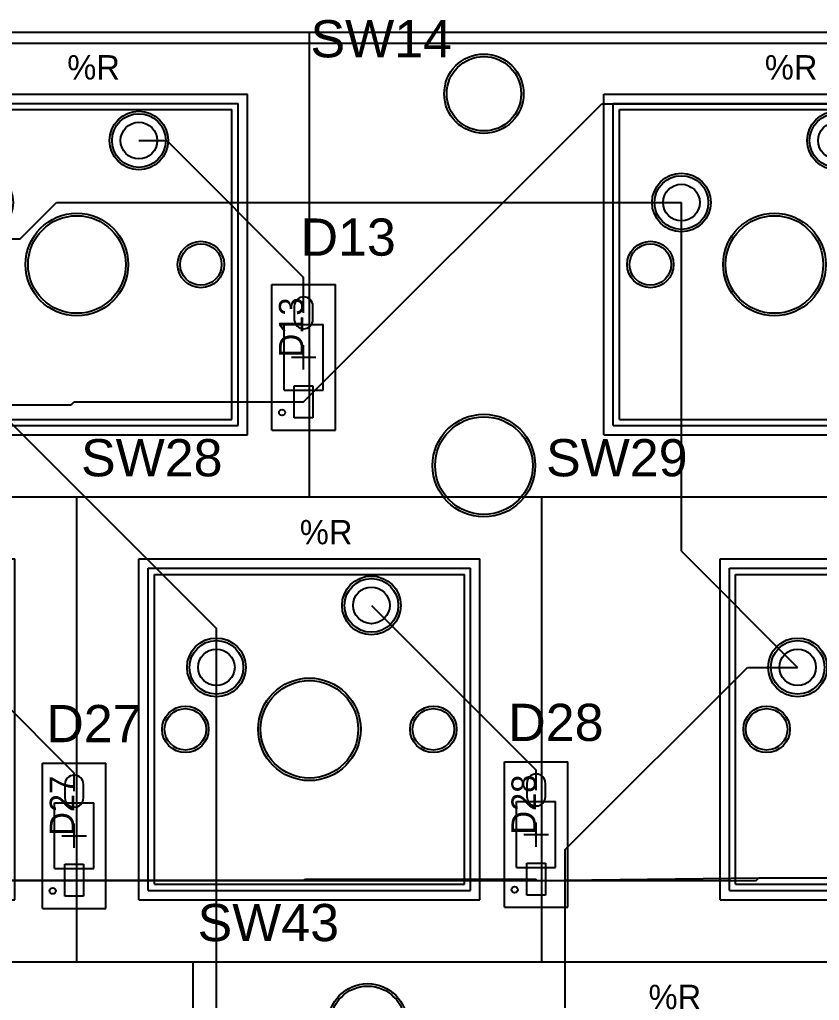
# Model space of a CAD drawing. Header units: millimetres. Extents: x 0 to 306, y 0 to 140.
# Drawn here: x 236.56 to 269.32, y 56.58 to 96.77 of the extents above; entities that cross this region are included whole.
import ezdxf

# ---------------------------------------------------------------- set-up
doc = ezdxf.new("R2010")
doc.units = ezdxf.units.MM
for name, color, linetype in [('BottomLayer', 5, 'Continuous'), ('BottomSolder', 6, 'Continuous'), ('Mechanical16', 56, 'Continuous'), ('Mechanical2', 216, 'Continuous'), ('Mechanical3', 76, 'Continuous'), ('Mechanical4', 56, 'Continuous'), ('Mechanical5', 56, 'Continuous'), ('Mechanical6', 56, 'Continuous'), ('MultiLayer', 9, 'Continuous'), ('PadHoleLayer', 156, 'Continuous'), ('TopLayer', 1, 'Continuous'), ('TopOverlay', 2, 'Continuous'), ('TopPaste', 8, 'Continuous'), ('TopSolder', 216, 'Continuous')]:
    doc.layers.add(name, color=color, linetype=linetype)
doc.styles.add('Arial', font='arial.ttf', dxfattribs={"height": 0.2})

# ---------------------------------------------------------------- blocks, each defined once
blk = doc.blocks.new('SW_C______MX_2_00__PCB_28')
at = {"layer": 'BottomLayer'}
for centre, radius in [((-14.44, 1.92), 1.525), ((9.36, 1.92), 1.525), ((0, 0), 1.1), ((-6.35, -2.54), 1.1), ((-2.54, -5.08), 2), ((-7.62, -5.08), 0.85), ((2.54, -5.08), 0.85), ((-14.44, -13.32), 2), ((9.36, -13.32), 2)]:
    blk.add_circle(centre, radius, dxfattribs=at)
at = {"layer": 'BottomSolder'}
for centre, radius in [((-14.44, 1.92), 1.627), ((9.36, 1.92), 1.627), ((0, 0), 1.202), ((-6.35, -2.54), 1.202), ((-2.54, -5.08), 2.102), ((-7.62, -5.08), 0.952), ((2.54, -5.08), 0.952), ((-14.44, -13.32), 2.102), ((9.36, -13.32), 2.102)]:
    blk.add_circle(centre, radius, dxfattribs=at)
at = {"layer": 'Mechanical2'}
for p, q in [((-21.59, -14.605), (-21.59, 4.445)), ((-21.59, 4.445), (16.51, 4.445)), ((16.51, -14.605), (16.51, 4.445)), ((-21.59, -14.605), (16.51, -14.605))]:
    blk.add_line(p, q, dxfattribs=at)
at = {"layer": 'Mechanical4'}
for p, q in [((-9.14, 1.52), (4.06, 1.52)), ((-9.14, -11.68), (-9.14, 1.52)), ((4.06, -11.68), (4.06, 1.52)), ((-9.14, -11.68), (4.06, -11.68))]:
    blk.add_line(p, q, dxfattribs=at)
at = {"layer": 'Mechanical6'}
for p, q in [((-8.89, -11.43), (-8.89, 1.27)), ((-8.89, 1.27), (3.81, 1.27)), ((3.81, -11.43), (3.81, 1.27)), ((-8.89, -11.43), (3.81, -11.43))]:
    blk.add_line(p, q, dxfattribs=at)
at = {"layer": 'MultiLayer'}
for centre, radius in [((-14.44, 1.92), 1.525), ((9.36, 1.92), 1.525), ((0, 0), 1.1), ((-6.35, -2.54), 1.1), ((-2.54, -5.08), 2), ((-7.62, -5.08), 0.85), ((2.54, -5.08), 0.85), ((-14.44, -13.32), 2), ((9.36, -13.32), 2)]:
    blk.add_circle(centre, radius, dxfattribs=at)
at = {"layer": 'PadHoleLayer'}
for centre, radius in [((-14.44, 1.92), 1.525), ((9.36, 1.92), 1.525), ((0, 0), 0.75), ((-6.35, -2.54), 0.75), ((-2.54, -5.08), 2), ((-7.62, -5.08), 0.85), ((2.54, -5.08), 0.85), ((-14.44, -13.32), 2), ((9.36, -13.32), 2)]:
    blk.add_circle(centre, radius, dxfattribs=at)
at = {"layer": 'TopLayer'}
for centre, radius in [((-14.44, 1.92), 1.525), ((9.36, 1.92), 1.525), ((0, 0), 1.1), ((-6.35, -2.54), 1.1), ((-2.54, -5.08), 2), ((-7.62, -5.08), 0.85), ((2.54, -5.08), 0.85), ((-14.44, -13.32), 2), ((9.36, -13.32), 2)]:
    blk.add_circle(centre, radius, dxfattribs=at)
at = {"layer": 'TopOverlay'}
for p, q in [((-9.525, -12.065), (-9.525, 1.905)), ((-9.525, 1.905), (4.445, 1.905)), ((4.445, -12.065), (4.445, 1.905)), ((-9.525, -12.065), (4.445, -12.065))]:
    blk.add_line(p, q, dxfattribs=at)
at = {"layer": 'TopSolder'}
for centre, radius in [((-14.44, 1.92), 1.627), ((9.36, 1.92), 1.627), ((0, 0), 1.202), ((-6.35, -2.54), 1.202), ((-2.54, -5.08), 2.102), ((-7.62, -5.08), 0.952), ((2.54, -5.08), 0.952), ((-14.44, -13.32), 2.102), ((9.36, -13.32), 2.102)]:
    blk.add_circle(centre, radius, dxfattribs=at)
at = {"layer": 'Mechanical6'}
blk.add_text('%R', height=1, dxfattribs=at).set_placement((-2.933, 2.501))
blk = doc.blocks.new('SW_C______MX_1_00__PCB_29')
at = {"layer": 'BottomLayer'}
for centre, radius in [((0, 0), 1.1), ((-6.35, -2.54), 1.1), ((-2.54, -5.08), 2), ((-7.62, -5.08), 0.85), ((2.54, -5.08), 0.85)]:
    blk.add_circle(centre, radius, dxfattribs=at)
at = {"layer": 'BottomSolder'}
for centre, radius in [((0, 0), 1.202), ((-6.35, -2.54), 1.202), ((-2.54, -5.08), 2.102), ((-7.62, -5.08), 0.952), ((2.54, -5.08), 0.952)]:
    blk.add_circle(centre, radius, dxfattribs=at)
at = {"layer": 'Mechanical2'}
for p, q in [((-12.065, 4.445), (6.985, 4.445)), ((-12.065, -14.605), (-12.065, 4.445)), ((6.985, -14.605), (6.985, 4.445)), ((-12.065, -14.605), (6.985, -14.605))]:
    blk.add_line(p, q, dxfattribs=at)
at = {"layer": 'Mechanical4'}
for p, q in [((-9.14, -11.68), (-9.14, 1.52)), ((-9.14, 1.52), (4.06, 1.52)), ((4.06, -11.68), (4.06, 1.52)), ((-9.14, -11.68), (4.06, -11.68))]:
    blk.add_line(p, q, dxfattribs=at)
at = {"layer": 'Mechanical6'}
for p, q in [((-8.89, 1.27), (3.81, 1.27)), ((-8.89, -11.43), (-8.89, 1.27)), ((3.81, -11.43), (3.81, 1.27)), ((-8.89, -11.43), (3.81, -11.43))]:
    blk.add_line(p, q, dxfattribs=at)
at = {"layer": 'MultiLayer'}
for centre, radius in [((0, 0), 1.1), ((-6.35, -2.54), 1.1), ((-2.54, -5.08), 2), ((-7.62, -5.08), 0.85), ((2.54, -5.08), 0.85)]:
    blk.add_circle(centre, radius, dxfattribs=at)
at = {"layer": 'PadHoleLayer'}
for centre, radius in [((0, 0), 0.75), ((-6.35, -2.54), 0.75), ((-2.54, -5.08), 2), ((-7.62, -5.08), 0.85), ((2.54, -5.08), 0.85)]:
    blk.add_circle(centre, radius, dxfattribs=at)
at = {"layer": 'TopLayer'}
for centre, radius in [((0, 0), 1.1), ((-6.35, -2.54), 1.1), ((-2.54, -5.08), 2), ((-7.62, -5.08), 0.85), ((2.54, -5.08), 0.85)]:
    blk.add_circle(centre, radius, dxfattribs=at)
at = {"layer": 'TopOverlay'}
for p, q in [((-9.525, 1.905), (4.445, 1.905)), ((-9.525, -12.065), (-9.525, 1.905)), ((4.445, -12.065), (4.445, 1.905)), ((-9.525, -12.065), (4.445, -12.065))]:
    blk.add_line(p, q, dxfattribs=at)
at = {"layer": 'TopSolder'}
for centre, radius in [((0, 0), 1.202), ((-6.35, -2.54), 1.202), ((-2.54, -5.08), 2.102), ((-7.62, -5.08), 0.952), ((2.54, -5.08), 0.952)]:
    blk.add_circle(centre, radius, dxfattribs=at)
at = {"layer": 'Mechanical6'}
blk.add_text('%R', height=1, dxfattribs=at).set_placement((-2.933, 2.501))
blk = doc.blocks.new('SW_C______MX_1_50__PCB_42')
at = {"layer": 'BottomLayer'}
for centre, radius in [((0, 0), 1.1), ((-6.35, -2.54), 1.1), ((-2.54, -5.08), 2), ((-7.62, -5.08), 0.85), ((2.54, -5.08), 0.85)]:
    blk.add_circle(centre, radius, dxfattribs=at)
at = {"layer": 'BottomSolder'}
for centre, radius in [((0, 0), 1.202), ((-6.35, -2.54), 1.202), ((-2.54, -5.08), 2.102), ((-7.62, -5.08), 0.952), ((2.54, -5.08), 0.952)]:
    blk.add_circle(centre, radius, dxfattribs=at)
at = {"layer": 'Mechanical2'}
for p, q in [((-16.827, 4.445), (11.748, 4.445)), ((-16.827, -14.605), (-16.827, 4.445)), ((11.748, -14.605), (11.748, 4.445)), ((-16.827, -14.605), (11.748, -14.605))]:
    blk.add_line(p, q, dxfattribs=at)
at = {"layer": 'Mechanical4'}
for p, q in [((-9.14, -11.68), (-9.14, 1.52)), ((-9.14, 1.52), (4.06, 1.52)), ((4.06, -11.68), (4.06, 1.52)), ((-9.14, -11.68), (4.06, -11.68))]:
    blk.add_line(p, q, dxfattribs=at)
at = {"layer": 'Mechanical6'}
for p, q in [((-8.89, 1.27), (3.81, 1.27)), ((-8.89, -11.43), (-8.89, 1.27)), ((3.81, -11.43), (3.81, 1.27)), ((-8.89, -11.43), (3.81, -11.43))]:
    blk.add_line(p, q, dxfattribs=at)
at = {"layer": 'MultiLayer'}
for centre, radius in [((0, 0), 1.1), ((-6.35, -2.54), 1.1), ((-2.54, -5.08), 2), ((-7.62, -5.08), 0.85), ((2.54, -5.08), 0.85)]:
    blk.add_circle(centre, radius, dxfattribs=at)
at = {"layer": 'PadHoleLayer'}
for centre, radius in [((0, 0), 0.75), ((-6.35, -2.54), 0.75), ((-2.54, -5.08), 2), ((-7.62, -5.08), 0.85), ((2.54, -5.08), 0.85)]:
    blk.add_circle(centre, radius, dxfattribs=at)
at = {"layer": 'TopLayer'}
for centre, radius in [((0, 0), 1.1), ((-6.35, -2.54), 1.1), ((-2.54, -5.08), 2), ((-7.62, -5.08), 0.85), ((2.54, -5.08), 0.85)]:
    blk.add_circle(centre, radius, dxfattribs=at)
at = {"layer": 'TopOverlay'}
for p, q in [((-9.525, 1.905), (4.445, 1.905)), ((-9.525, -12.065), (-9.525, 1.905)), ((4.445, -12.065), (4.445, 1.905)), ((-9.525, -12.065), (4.445, -12.065))]:
    blk.add_line(p, q, dxfattribs=at)
at = {"layer": 'TopSolder'}
for centre, radius in [((0, 0), 1.202), ((-6.35, -2.54), 1.202), ((-2.54, -5.08), 2.102), ((-7.62, -5.08), 0.952), ((2.54, -5.08), 0.952)]:
    blk.add_circle(centre, radius, dxfattribs=at)
at = {"layer": 'Mechanical6'}
blk.add_text('%R', height=1, dxfattribs=at).set_placement((-2.933, 2.501))
blk = doc.blocks.new('SW_C______MX_1_00__PCB_43')
at = {"layer": 'BottomLayer'}
for centre, radius in [((0, 0), 1.1), ((-6.35, -2.54), 1.1), ((-2.54, -5.08), 2), ((-7.62, -5.08), 0.85), ((2.54, -5.08), 0.85)]:
    blk.add_circle(centre, radius, dxfattribs=at)
at = {"layer": 'BottomSolder'}
for centre, radius in [((0, 0), 1.202), ((-6.35, -2.54), 1.202), ((-2.54, -5.08), 2.102), ((-7.62, -5.08), 0.952), ((2.54, -5.08), 0.952)]:
    blk.add_circle(centre, radius, dxfattribs=at)
at = {"layer": 'Mechanical2'}
for p, q in [((-12.065, 4.445), (6.985, 4.445)), ((-12.065, -14.605), (-12.065, 4.445)), ((6.985, -14.605), (6.985, 4.445)), ((-12.065, -14.605), (6.985, -14.605))]:
    blk.add_line(p, q, dxfattribs=at)
at = {"layer": 'Mechanical4'}
for p, q in [((-9.14, -11.68), (-9.14, 1.52)), ((-9.14, 1.52), (4.06, 1.52)), ((4.06, -11.68), (4.06, 1.52)), ((-9.14, -11.68), (4.06, -11.68))]:
    blk.add_line(p, q, dxfattribs=at)
at = {"layer": 'Mechanical6'}
for p, q in [((-8.89, 1.27), (3.81, 1.27)), ((-8.89, -11.43), (-8.89, 1.27)), ((3.81, -11.43), (3.81, 1.27)), ((-8.89, -11.43), (3.81, -11.43))]:
    blk.add_line(p, q, dxfattribs=at)
at = {"layer": 'MultiLayer'}
for centre, radius in [((0, 0), 1.1), ((-6.35, -2.54), 1.1), ((-2.54, -5.08), 2), ((-7.62, -5.08), 0.85), ((2.54, -5.08), 0.85)]:
    blk.add_circle(centre, radius, dxfattribs=at)
at = {"layer": 'PadHoleLayer'}
for centre, radius in [((0, 0), 0.75), ((-6.35, -2.54), 0.75), ((-2.54, -5.08), 2), ((-7.62, -5.08), 0.85), ((2.54, -5.08), 0.85)]:
    blk.add_circle(centre, radius, dxfattribs=at)
at = {"layer": 'TopLayer'}
for centre, radius in [((0, 0), 1.1), ((-6.35, -2.54), 1.1), ((-2.54, -5.08), 2), ((-7.62, -5.08), 0.85), ((2.54, -5.08), 0.85)]:
    blk.add_circle(centre, radius, dxfattribs=at)
at = {"layer": 'TopOverlay'}
for p, q in [((-9.525, 1.905), (4.445, 1.905)), ((-9.525, -12.065), (-9.525, 1.905)), ((4.445, -12.065), (4.445, 1.905)), ((-9.525, -12.065), (4.445, -12.065))]:
    blk.add_line(p, q, dxfattribs=at)
at = {"layer": 'TopSolder'}
for centre, radius in [((0, 0), 1.202), ((-6.35, -2.54), 1.202), ((-2.54, -5.08), 2.102), ((-7.62, -5.08), 0.952), ((2.54, -5.08), 0.952)]:
    blk.add_circle(centre, radius, dxfattribs=at)
at = {"layer": 'Mechanical6'}
blk.add_text('%R', height=1, dxfattribs=at).set_placement((-2.933, 2.501))
blk = doc.blocks.new('SW_C______MX_1_00__PCB_44')
at = {"layer": 'BottomLayer'}
for centre, radius in [((0, 0), 1.1), ((-6.35, -2.54), 1.1), ((-2.54, -5.08), 2), ((-7.62, -5.08), 0.85), ((2.54, -5.08), 0.85)]:
    blk.add_circle(centre, radius, dxfattribs=at)
at = {"layer": 'BottomSolder'}
for centre, radius in [((0, 0), 1.202), ((-6.35, -2.54), 1.202), ((-2.54, -5.08), 2.102), ((-7.62, -5.08), 0.952), ((2.54, -5.08), 0.952)]:
    blk.add_circle(centre, radius, dxfattribs=at)
at = {"layer": 'Mechanical2'}
for p, q in [((-12.065, 4.445), (6.985, 4.445)), ((-12.065, -14.605), (-12.065, 4.445)), ((6.985, -14.605), (6.985, 4.445)), ((-12.065, -14.605), (6.985, -14.605))]:
    blk.add_line(p, q, dxfattribs=at)
at = {"layer": 'Mechanical4'}
for p, q in [((-9.14, -11.68), (-9.14, 1.52)), ((-9.14, 1.52), (4.06, 1.52)), ((4.06, -11.68), (4.06, 1.52)), ((-9.14, -11.68), (4.06, -11.68))]:
    blk.add_line(p, q, dxfattribs=at)
at = {"layer": 'Mechanical6'}
for p, q in [((-8.89, 1.27), (3.81, 1.27)), ((-8.89, -11.43), (-8.89, 1.27)), ((3.81, -11.43), (3.81, 1.27)), ((-8.89, -11.43), (3.81, -11.43))]:
    blk.add_line(p, q, dxfattribs=at)
at = {"layer": 'MultiLayer'}
for centre, radius in [((0, 0), 1.1), ((-6.35, -2.54), 1.1), ((-2.54, -5.08), 2), ((-7.62, -5.08), 0.85), ((2.54, -5.08), 0.85)]:
    blk.add_circle(centre, radius, dxfattribs=at)
at = {"layer": 'PadHoleLayer'}
for centre, radius in [((0, 0), 0.75), ((-6.35, -2.54), 0.75), ((-2.54, -5.08), 2), ((-7.62, -5.08), 0.85), ((2.54, -5.08), 0.85)]:
    blk.add_circle(centre, radius, dxfattribs=at)
at = {"layer": 'TopLayer'}
for centre, radius in [((0, 0), 1.1), ((-6.35, -2.54), 1.1), ((-2.54, -5.08), 2), ((-7.62, -5.08), 0.85), ((2.54, -5.08), 0.85)]:
    blk.add_circle(centre, radius, dxfattribs=at)
at = {"layer": 'TopOverlay'}
for p, q in [((-9.525, 1.905), (4.445, 1.905)), ((-9.525, -12.065), (-9.525, 1.905)), ((4.445, -12.065), (4.445, 1.905)), ((-9.525, -12.065), (4.445, -12.065))]:
    blk.add_line(p, q, dxfattribs=at)
at = {"layer": 'TopSolder'}
for centre, radius in [((0, 0), 1.202), ((-6.35, -2.54), 1.202), ((-2.54, -5.08), 2.102), ((-7.62, -5.08), 0.952), ((2.54, -5.08), 0.952)]:
    blk.add_circle(centre, radius, dxfattribs=at)
at = {"layer": 'Mechanical6'}
blk.add_text('%R', height=1, dxfattribs=at).set_placement((-2.933, 2.501))
blk = doc.blocks.new('SW_C______MX_2_00__PCB_57')
at = {"layer": 'BottomLayer'}
for centre, radius in [((-14.44, 1.92), 1.525), ((9.36, 1.92), 1.525), ((0, 0), 1.1), ((-6.35, -2.54), 1.1), ((-2.54, -5.08), 2), ((-7.62, -5.08), 0.85), ((2.54, -5.08), 0.85), ((-14.44, -13.32), 2), ((9.36, -13.32), 2)]:
    blk.add_circle(centre, radius, dxfattribs=at)
at = {"layer": 'BottomSolder'}
for centre, radius in [((-14.44, 1.92), 1.627), ((9.36, 1.92), 1.627), ((0, 0), 1.202), ((-6.35, -2.54), 1.202), ((-2.54, -5.08), 2.102), ((-7.62, -5.08), 0.952), ((2.54, -5.08), 0.952), ((-14.44, -13.32), 2.102), ((9.36, -13.32), 2.102)]:
    blk.add_circle(centre, radius, dxfattribs=at)
at = {"layer": 'Mechanical2'}
for p, q in [((-21.59, 4.445), (16.51, 4.445)), ((-21.59, -14.605), (-21.59, 4.445)), ((16.51, -14.605), (16.51, 4.445)), ((-21.59, -14.605), (16.51, -14.605))]:
    blk.add_line(p, q, dxfattribs=at)
at = {"layer": 'Mechanical4'}
for p, q in [((-9.14, -11.68), (-9.14, 1.52)), ((-9.14, 1.52), (4.06, 1.52)), ((4.06, -11.68), (4.06, 1.52)), ((-9.14, -11.68), (4.06, -11.68))]:
    blk.add_line(p, q, dxfattribs=at)
at = {"layer": 'Mechanical6'}
for p, q in [((-8.89, 1.27), (3.81, 1.27)), ((-8.89, -11.43), (-8.89, 1.27)), ((3.81, -11.43), (3.81, 1.27)), ((-8.89, -11.43), (3.81, -11.43))]:
    blk.add_line(p, q, dxfattribs=at)
at = {"layer": 'MultiLayer'}
for centre, radius in [((-14.44, 1.92), 1.525), ((9.36, 1.92), 1.525), ((0, 0), 1.1), ((-6.35, -2.54), 1.1), ((-2.54, -5.08), 2), ((-7.62, -5.08), 0.85), ((2.54, -5.08), 0.85), ((-14.44, -13.32), 2), ((9.36, -13.32), 2)]:
    blk.add_circle(centre, radius, dxfattribs=at)
at = {"layer": 'PadHoleLayer'}
for centre, radius in [((-14.44, 1.92), 1.525), ((9.36, 1.92), 1.525), ((0, 0), 0.75), ((-6.35, -2.54), 0.75), ((-2.54, -5.08), 2), ((-7.62, -5.08), 0.85), ((2.54, -5.08), 0.85), ((-14.44, -13.32), 2), ((9.36, -13.32), 2)]:
    blk.add_circle(centre, radius, dxfattribs=at)
at = {"layer": 'TopLayer'}
for centre, radius in [((-14.44, 1.92), 1.525), ((9.36, 1.92), 1.525), ((0, 0), 1.1), ((-6.35, -2.54), 1.1), ((-2.54, -5.08), 2), ((-7.62, -5.08), 0.85), ((2.54, -5.08), 0.85), ((-14.44, -13.32), 2), ((9.36, -13.32), 2)]:
    blk.add_circle(centre, radius, dxfattribs=at)
at = {"layer": 'TopOverlay'}
for p, q in [((-9.525, 1.905), (4.445, 1.905)), ((-9.525, -12.065), (-9.525, 1.905)), ((4.445, -12.065), (4.445, 1.905)), ((-9.525, -12.065), (4.445, -12.065))]:
    blk.add_line(p, q, dxfattribs=at)
at = {"layer": 'TopSolder'}
for centre, radius in [((-14.44, 1.92), 1.627), ((9.36, 1.92), 1.627), ((0, 0), 1.202), ((-6.35, -2.54), 1.202), ((-2.54, -5.08), 2.102), ((-7.62, -5.08), 0.952), ((2.54, -5.08), 0.952), ((-14.44, -13.32), 2.102), ((9.36, -13.32), 2.102)]:
    blk.add_circle(centre, radius, dxfattribs=at)
at = {"layer": 'Mechanical6'}
blk.add_text('%R', height=1, dxfattribs=at).set_placement((-2.933, 2.501))
blk = doc.blocks.new('SW_C______MX_1_00__PCB_58')
at = {"layer": 'BottomLayer'}
for centre, radius in [((0, 0), 1.1), ((-6.35, -2.54), 1.1), ((-2.54, -5.08), 2), ((-7.62, -5.08), 0.85), ((2.54, -5.08), 0.85)]:
    blk.add_circle(centre, radius, dxfattribs=at)
at = {"layer": 'BottomSolder'}
for centre, radius in [((0, 0), 1.202), ((-6.35, -2.54), 1.202), ((-2.54, -5.08), 2.102), ((-7.62, -5.08), 0.952), ((2.54, -5.08), 0.952)]:
    blk.add_circle(centre, radius, dxfattribs=at)
at = {"layer": 'Mechanical2'}
for p, q in [((-12.065, -14.605), (-12.065, 4.445)), ((-12.065, 4.445), (6.985, 4.445)), ((6.985, -14.605), (6.985, 4.445)), ((-12.065, -14.605), (6.985, -14.605))]:
    blk.add_line(p, q, dxfattribs=at)
at = {"layer": 'Mechanical4'}
for p, q in [((-9.14, 1.52), (4.06, 1.52)), ((-9.14, -11.68), (-9.14, 1.52)), ((4.06, -11.68), (4.06, 1.52)), ((-9.14, -11.68), (4.06, -11.68))]:
    blk.add_line(p, q, dxfattribs=at)
at = {"layer": 'Mechanical6'}
for p, q in [((-8.89, -11.43), (-8.89, 1.27)), ((-8.89, 1.27), (3.81, 1.27)), ((3.81, -11.43), (3.81, 1.27)), ((-8.89, -11.43), (3.81, -11.43))]:
    blk.add_line(p, q, dxfattribs=at)
at = {"layer": 'MultiLayer'}
for centre, radius in [((0, 0), 1.1), ((-6.35, -2.54), 1.1), ((-2.54, -5.08), 2), ((-7.62, -5.08), 0.85), ((2.54, -5.08), 0.85)]:
    blk.add_circle(centre, radius, dxfattribs=at)
at = {"layer": 'PadHoleLayer'}
for centre, radius in [((0, 0), 0.75), ((-6.35, -2.54), 0.75), ((-2.54, -5.08), 2), ((-7.62, -5.08), 0.85), ((2.54, -5.08), 0.85)]:
    blk.add_circle(centre, radius, dxfattribs=at)
at = {"layer": 'TopLayer'}
for centre, radius in [((0, 0), 1.1), ((-6.35, -2.54), 1.1), ((-2.54, -5.08), 2), ((-7.62, -5.08), 0.85), ((2.54, -5.08), 0.85)]:
    blk.add_circle(centre, radius, dxfattribs=at)
at = {"layer": 'TopOverlay'}
for p, q in [((-9.525, -12.065), (-9.525, 1.905)), ((-9.525, 1.905), (4.445, 1.905)), ((4.445, -12.065), (4.445, 1.905)), ((-9.525, -12.065), (4.445, -12.065))]:
    blk.add_line(p, q, dxfattribs=at)
at = {"layer": 'TopSolder'}
for centre, radius in [((0, 0), 1.202), ((-6.35, -2.54), 1.202), ((-2.54, -5.08), 2.102), ((-7.62, -5.08), 0.952), ((2.54, -5.08), 0.952)]:
    blk.add_circle(centre, radius, dxfattribs=at)
at = {"layer": 'Mechanical6'}
blk.add_text('%R', height=1, dxfattribs=at).set_placement((-2.933, 2.501))
blk = doc.blocks.new('FP_SOD_123_IPC_A_120')
at = {"layer": 'Mechanical16'}
for p, q in [((0, 0.5), (0, -0.5)), ((-0.5, 0), (0.5, 0))]:
    blk.add_line(p, q, dxfattribs=at)
at = {"layer": 'Mechanical2'}
for p, q in [((-1.35, 0.8), (1.35, 0.8)), ((-1.35, 0.8), (-1.35, -0.8)), ((1.35, 0.8), (1.35, -0.8)), ((-1.35, -0.8), (1.35, -0.8))]:
    blk.add_line(p, q, dxfattribs=at)
at = {"layer": 'Mechanical3'}
for p, q in [((-2.979, 1.3), (2.979, 1.3)), ((-2.979, 1.3), (-2.979, -1.3)), ((2.979, 1.3), (2.979, -1.3)), ((-2.979, -1.3), (2.979, -1.3))]:
    blk.add_line(p, q, dxfattribs=at)
at = {"layer": 'Mechanical5'}
for p, q in [((-2.979, 1.3), (2.979, 1.3)), ((-2.979, 1.3), (-2.979, -1.3)), ((2.979, 1.3), (2.979, -1.3)), ((-2.979, -1.3), (2.979, -1.3))]:
    blk.add_line(p, q, dxfattribs=at)
at = {"layer": 'TopLayer'}
for p, q in [((-2.479, 0.381), (-1.171, 0.381)), ((-2.479, -0.381), (-2.479, 0.381)), ((-1.171, 0.381), (-1.171, -0.381)), ((2.098, 0.381), (1.552, 0.381)), ((-1.171, -0.381), (-2.479, -0.381)), ((1.552, -0.381), (2.098, -0.381))]:
    blk.add_line(p, q, dxfattribs=at)
for centre, start, end in [((1.552, 0), 90, 270), ((2.098, 0), 270, 90)]:
    blk.add_arc(centre, 0.381, start, end, dxfattribs=at)
at = {"layer": 'TopOverlay'}
for p, q in [((-1.35, 0.8), (-1.35, 0.72)), ((-1.35, 0.8), (1.35, 0.8)), ((1.35, 0.8), (1.35, 0.72)), ((-1.35, -0.72), (-1.35, -0.8)), ((-1.35, -0.8), (1.35, -0.8)), ((1.35, -0.72), (1.35, -0.8))]:
    blk.add_line(p, q, dxfattribs=at)
blk.add_circle((-2.261, 0.881), 0.125, dxfattribs=at)
at = {"layer": 'TopPaste'}
for p, q in [((-2.479, 0.381), (-1.171, 0.381)), ((-2.479, -0.381), (-2.479, 0.381)), ((-1.171, 0.381), (-1.171, -0.381)), ((2.098, 0.381), (1.552, 0.381)), ((-1.171, -0.381), (-2.479, -0.381)), ((1.552, -0.381), (2.098, -0.381))]:
    blk.add_line(p, q, dxfattribs=at)
for centre, start, end in [((1.552, 0), 90, 270), ((2.098, 0), 270, 90)]:
    blk.add_arc(centre, 0.381, start, end, dxfattribs=at)
at = {"layer": 'TopSolder'}
for p, q in [((-2.479, 0.381), (-1.171, 0.381)), ((-2.479, -0.381), (-2.479, 0.381)), ((-1.171, 0.381), (-1.171, -0.381)), ((2.098, 0.381), (1.552, 0.381)), ((-1.171, -0.381), (-2.479, -0.381)), ((1.552, -0.381), (2.098, -0.381))]:
    blk.add_line(p, q, dxfattribs=at)
for centre, start, end in [((1.552, 0), 90, 270), ((2.098, 0), 270, 90)]:
    blk.add_arc(centre, 0.381, start, end, dxfattribs=at)
at = {"layer": 'Mechanical5'}
blk.add_text('D28', height=1, dxfattribs=at).set_placement((0, 0.011))
blk = doc.blocks.new('FP_SOD_123_IPC_A_121')
at = {"layer": 'Mechanical16'}
for p, q in [((0, 0.5), (0, -0.5)), ((-0.5, 0), (0.5, 0))]:
    blk.add_line(p, q, dxfattribs=at)
at = {"layer": 'Mechanical2'}
for p, q in [((-1.35, 0.8), (1.35, 0.8)), ((-1.35, 0.8), (-1.35, -0.8)), ((1.35, 0.8), (1.35, -0.8)), ((-1.35, -0.8), (1.35, -0.8))]:
    blk.add_line(p, q, dxfattribs=at)
at = {"layer": 'Mechanical3'}
for p, q in [((-2.979, 1.3), (2.979, 1.3)), ((-2.979, 1.3), (-2.979, -1.3)), ((2.979, 1.3), (2.979, -1.3)), ((-2.979, -1.3), (2.979, -1.3))]:
    blk.add_line(p, q, dxfattribs=at)
at = {"layer": 'Mechanical5'}
for p, q in [((-2.979, 1.3), (2.979, 1.3)), ((-2.979, 1.3), (-2.979, -1.3)), ((2.979, 1.3), (2.979, -1.3)), ((-2.979, -1.3), (2.979, -1.3))]:
    blk.add_line(p, q, dxfattribs=at)
at = {"layer": 'TopLayer'}
for p, q in [((-2.479, 0.381), (-1.171, 0.381)), ((-2.479, -0.381), (-2.479, 0.381)), ((-1.171, 0.381), (-1.171, -0.381)), ((2.098, 0.381), (1.552, 0.381)), ((-1.171, -0.381), (-2.479, -0.381)), ((1.552, -0.381), (2.098, -0.381))]:
    blk.add_line(p, q, dxfattribs=at)
for centre, start, end in [((1.552, 0), 90, 270), ((2.098, 0), 270, 90)]:
    blk.add_arc(centre, 0.381, start, end, dxfattribs=at)
at = {"layer": 'TopOverlay'}
for p, q in [((-1.35, 0.8), (-1.35, 0.72)), ((-1.35, 0.8), (1.35, 0.8)), ((1.35, 0.8), (1.35, 0.72)), ((-1.35, -0.72), (-1.35, -0.8)), ((-1.35, -0.8), (1.35, -0.8)), ((1.35, -0.72), (1.35, -0.8))]:
    blk.add_line(p, q, dxfattribs=at)
blk.add_circle((-2.261, 0.881), 0.125, dxfattribs=at)
at = {"layer": 'TopPaste'}
for p, q in [((-2.479, 0.381), (-1.171, 0.381)), ((-2.479, -0.381), (-2.479, 0.381)), ((-1.171, 0.381), (-1.171, -0.381)), ((2.098, 0.381), (1.552, 0.381)), ((-1.171, -0.381), (-2.479, -0.381)), ((1.552, -0.381), (2.098, -0.381))]:
    blk.add_line(p, q, dxfattribs=at)
for centre, start, end in [((1.552, 0), 90, 270), ((2.098, 0), 270, 90)]:
    blk.add_arc(centre, 0.381, start, end, dxfattribs=at)
at = {"layer": 'TopSolder'}
for p, q in [((-2.479, 0.381), (-1.171, 0.381)), ((-2.479, -0.381), (-2.479, 0.381)), ((-1.171, 0.381), (-1.171, -0.381)), ((2.098, 0.381), (1.552, 0.381)), ((-1.171, -0.381), (-2.479, -0.381)), ((1.552, -0.381), (2.098, -0.381))]:
    blk.add_line(p, q, dxfattribs=at)
for centre, start, end in [((1.552, 0), 90, 270), ((2.098, 0), 270, 90)]:
    blk.add_arc(centre, 0.381, start, end, dxfattribs=at)
at = {"layer": 'Mechanical5'}
blk.add_text('D27', height=1, dxfattribs=at).set_placement((0, 0))
blk = doc.blocks.new('FP_SOD_123_IPC_A_135')
at = {"layer": 'Mechanical16'}
for p, q in [((0, 0.5), (0, -0.5)), ((-0.5, 0), (0.5, 0))]:
    blk.add_line(p, q, dxfattribs=at)
at = {"layer": 'Mechanical2'}
for p, q in [((-1.35, 0.8), (-1.35, -0.8)), ((-1.35, 0.8), (1.35, 0.8)), ((1.35, 0.8), (1.35, -0.8)), ((-1.35, -0.8), (1.35, -0.8))]:
    blk.add_line(p, q, dxfattribs=at)
at = {"layer": 'Mechanical3'}
for p, q in [((-2.979, 1.3), (-2.979, -1.3)), ((-2.979, 1.3), (2.979, 1.3)), ((2.979, 1.3), (2.979, -1.3)), ((-2.979, -1.3), (2.979, -1.3))]:
    blk.add_line(p, q, dxfattribs=at)
at = {"layer": 'Mechanical5'}
for p, q in [((-2.979, 1.3), (-2.979, -1.3)), ((-2.979, 1.3), (2.979, 1.3)), ((2.979, 1.3), (2.979, -1.3)), ((-2.979, -1.3), (2.979, -1.3))]:
    blk.add_line(p, q, dxfattribs=at)
at = {"layer": 'TopLayer'}
for p, q in [((-2.479, 0.381), (-1.171, 0.381)), ((-2.479, -0.381), (-2.479, 0.381)), ((-1.171, 0.381), (-1.171, -0.381)), ((2.098, 0.381), (1.552, 0.381)), ((-1.171, -0.381), (-2.479, -0.381)), ((1.552, -0.381), (2.098, -0.381))]:
    blk.add_line(p, q, dxfattribs=at)
for centre, start, end in [((1.552, 0), 90, 270), ((2.098, 0), 270, 90)]:
    blk.add_arc(centre, 0.381, start, end, dxfattribs=at)
at = {"layer": 'TopOverlay'}
for p, q in [((-1.35, 0.8), (1.35, 0.8)), ((-1.35, 0.8), (-1.35, 0.72)), ((1.35, 0.8), (1.35, 0.72)), ((-1.35, -0.72), (-1.35, -0.8)), ((-1.35, -0.8), (1.35, -0.8)), ((1.35, -0.72), (1.35, -0.8))]:
    blk.add_line(p, q, dxfattribs=at)
blk.add_circle((-2.261, 0.881), 0.125, dxfattribs=at)
at = {"layer": 'TopPaste'}
for p, q in [((-2.479, 0.381), (-1.171, 0.381)), ((-2.479, -0.381), (-2.479, 0.381)), ((-1.171, 0.381), (-1.171, -0.381)), ((2.098, 0.381), (1.552, 0.381)), ((-1.171, -0.381), (-2.479, -0.381)), ((1.552, -0.381), (2.098, -0.381))]:
    blk.add_line(p, q, dxfattribs=at)
for centre, start, end in [((1.552, 0), 90, 270), ((2.098, 0), 270, 90)]:
    blk.add_arc(centre, 0.381, start, end, dxfattribs=at)
at = {"layer": 'TopSolder'}
for p, q in [((-2.479, 0.381), (-1.171, 0.381)), ((-2.479, -0.381), (-2.479, 0.381)), ((-1.171, 0.381), (-1.171, -0.381)), ((2.098, 0.381), (1.552, 0.381)), ((-1.171, -0.381), (-2.479, -0.381)), ((1.552, -0.381), (2.098, -0.381))]:
    blk.add_line(p, q, dxfattribs=at)
for centre, start, end in [((1.552, 0), 90, 270), ((2.098, 0), 270, 90)]:
    blk.add_arc(centre, 0.381, start, end, dxfattribs=at)
at = {"layer": 'Mechanical5'}
blk.add_text('D13', height=1, dxfattribs=at).set_placement((0, 0.011))

msp = doc.modelspace()

# ---------------------------------------------------------------- linework, layer by layer
at = {"layer": 'BottomLayer'}
for p, q in [((222.41, 95.809), (285.705, 95.809)), ((236.584, 87.782), (238.075, 89.274)), ((238.075, 89.274), (263.667, 89.274)), ((263.667, 74.987), (263.667, 89.274)), ((234.516, 87.782), (236.584, 87.782)), ((235.796, 80.645), (244.618, 71.823)), ((263.667, 74.987), (268.429, 70.225)), ((244.618, 70.225), (244.618, 71.823)), ((244.618, 34.508), (244.618, 70.225)), ((258.905, 62.758), (266.372, 70.225)), ((266.372, 70.225), (268.429, 70.225)), ((258.905, 51.176), (258.905, 62.758))]:
    msp.add_line(p, q, dxfattribs=at)
at = {"layer": 'TopLayer'}
for p, q in [((248.191, 81.106), (260.405, 93.32)), ((260.405, 93.32), (274.912, 93.32)), ((241.444, 91.814), (242.587, 91.814)), ((242.587, 91.814), (248.191, 86.209)), ((248.191, 84.756), (248.191, 86.209)), ((229.268, 80.979), (238.666, 80.979)), ((238.666, 80.979), (238.793, 81.106)), ((238.793, 81.106), (248.191, 81.106)), ((231.919, 72.765), (238.793, 65.891)), ((250.968, 72.765), (257.716, 66.017)), ((257.716, 65.198), (257.716, 66.017)), ((238.793, 65.151), (238.793, 65.891)), ((229.337, 61.501), (238.793, 61.501)), ((238.793, 61.501), (248.217, 61.501)), ((248.217, 61.501), (248.264, 61.548)), ((248.264, 61.548), (257.716, 61.548)), ((257.716, 61.493), (257.716, 61.548)), ((257.717, 61.493), (266.835, 61.595)), ((266.733, 61.493), (266.835, 61.595)), ((266.835, 61.595), (281.846, 61.595)), ((229.345, 61.493), (257.716, 61.493)), ((257.716, 61.493), (257.717, 61.493)), ((257.716, 61.493), (266.733, 61.493))]:
    msp.add_line(p, q, dxfattribs=at)

# ---------------------------------------------------------------- block references
for name, p in [('SW_C______MX_1_00__PCB_58', (241.444, 91.814)), ('SW_C______MX_2_00__PCB_57', (270.017, 91.814)), ('SW_C______MX_1_00__PCB_44', (231.919, 72.765)), ('SW_C______MX_1_00__PCB_43', (250.968, 72.765)), ('SW_C______MX_1_50__PCB_42', (274.779, 72.765)), ('SW_C______MX_1_00__PCB_29', (236.682, 53.716)), ('SW_C______MX_2_00__PCB_28', (265.255, 53.716))]:
    msp.add_blockref(name, p)
at = {"rotation": 90}
for name, p in [('FP_SOD_123_IPC_A_135', (248.191, 82.931)), ('FP_SOD_123_IPC_A_120', (257.716, 63.373)), ('FP_SOD_123_IPC_A_121', (238.793, 63.326))]:
    msp.add_blockref(name, p, dxfattribs=at)

# ---------------------------------------------------------------- texts
at = {"layer": 'TopOverlay', "style": 'Arial'}
for s, p in [('SW14', (248.472, 95.225)), ('D13', (248.065, 87.097)), ('SW28', (239.073, 78.054)), ('SW29', (258.123, 78.054)), ('D28', (256.573, 67.208)), ('D27', (237.65, 67.158)), ('SW43', (243.848, 59.004))]:
    msp.add_text(s, height=1.524, dxfattribs=at).set_placement(p)

doc.saveas('drawing.dxf')
